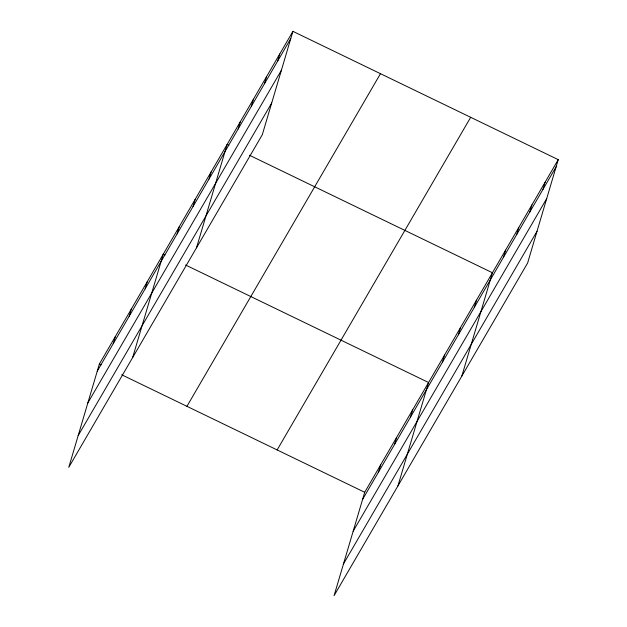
<?xml version="1.0" encoding="UTF-8"?>
<svg xmlns="http://www.w3.org/2000/svg" width="627" height="627" viewBox="0 0 627 627"><rect width="100%" height="100%" fill="white"/><g stroke="black" fill="none" stroke-linecap="round" stroke-linejoin="round"><path stroke-width="0.94" d="M292.919 31.35L99.379 363.981L68.766 467.35L262.298 134.719L292.919 31.35L558.234 159.65L527.62 263.019L334.081 595.65L364.702 492.281L558.234 159.65M113.236 343.674L115.352 336.542M129.201 316.227L131.317 309.095M145.166 288.788L147.282 281.656M132.634 357.586L163.247 254.209L164.964 255.04M177.104 233.902L179.22 226.77M193.069 206.463L195.185 199.331M209.034 179.024L211.15 171.884M196.502 247.814L227.115 144.445L228.831 145.276M238.166 128.958L240.282 121.826M251.325 106.339L253.441 99.207M264.484 83.72L266.6 76.588M277.643 61.101L279.76 53.969M378.551 471.974L380.667 464.842M394.516 444.527L396.632 437.395M410.489 417.088L412.597 409.956M397.949 485.878L428.57 382.509L185.568 265.002M442.419 362.202L444.535 355.07M458.384 334.763L460.5 327.631M474.357 307.316L476.465 300.184M461.817 376.114L492.438 272.745L249.436 155.237M503.481 257.258L505.597 250.126M516.64 234.639L518.756 227.507M529.799 212.02L531.915 204.888M542.966 189.401L545.075 182.269M97.271 371.113L290.81 38.482M87.858 402.871L281.398 70.24M78.171 435.593L271.71 102.961M186.94 406.32L380.471 73.688M277.142 449.943L470.681 117.312M362.586 499.413L556.125 166.782M353.181 531.171L546.72 198.54M343.486 563.892L537.025 231.261M99.379 363.981L101.096 364.812M121.701 374.774L364.702 492.281"/></g></svg>
